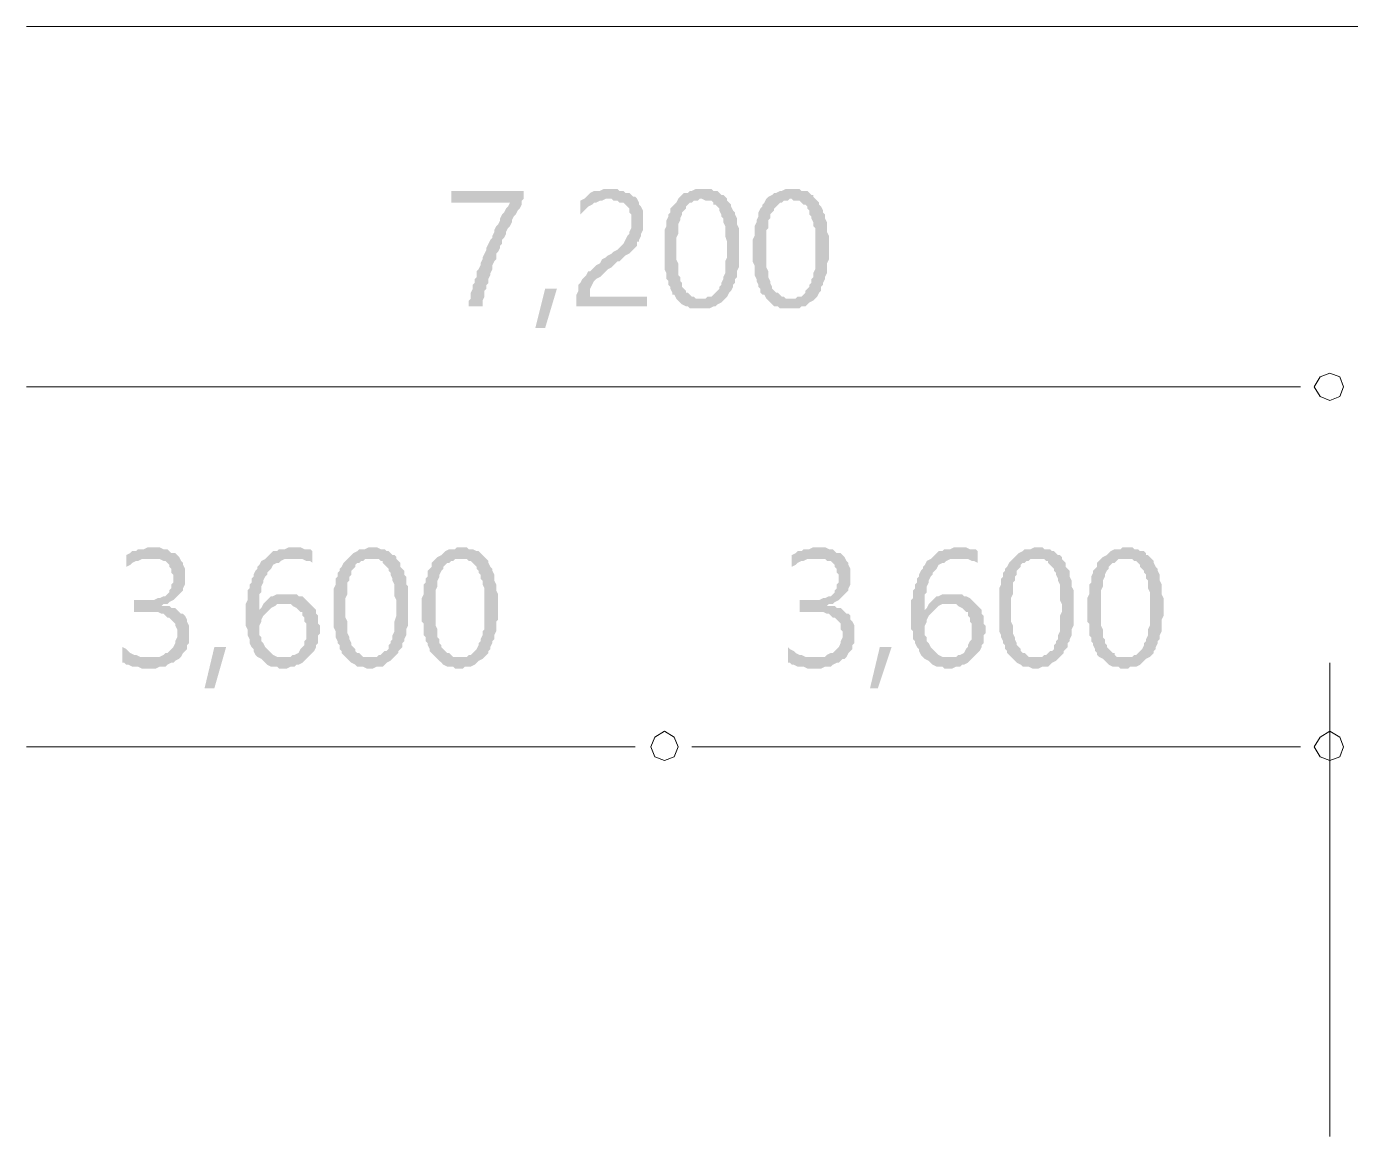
# Model space of a CAD drawing. Header units: millimetres. Extents: x -2246 to 101218, y 0 to 66109.
# Drawn here: x 11408 to 18573, y 54515 to 60521 of the extents above; entities that cross this region are included whole.
import ezdxf

# ---------------------------------------------------------------- set-up
doc = ezdxf.new("R2010")
doc.units = ezdxf.units.MM
doc.layers.add('PDF_솔리드 채우기', color=7, linetype='Continuous')
doc.layers.add('PDF_형상', color=7, linetype='Continuous')

msp = doc.modelspace()

# ---------------------------------------------------------------- hatches: boundary and pattern name
at = {"layer": 'PDF_솔리드 채우기', "transparency": 33554559}
for points in [[(14098.1, 59630.9), (13706.2, 59630.9), (13706.2, 59567.3), (14024, 59567.3), (14024, 59567.3), (14013.4, 59546.1), (14002.8, 59535.5), (13992.2, 59514.3), (13981.6, 59503.8), (13971, 59482.6), (13971, 59472), (13960.4, 59450.8), (13949.8, 59440.2), (13939.2, 59419), (13939.2, 59408.4), (13928.7, 59387.2), (13928.7, 59376.6), (13918.1, 59366.1), (13907.5, 59344.9), (13907.5, 59344.9), (13896.9, 59323.7), (13896.9, 59313.1), (13886.3, 59291.9), (13875.7, 59270.7), (13875.7, 59260.1), (13865.1, 59238.9), (13865.1, 59228.4), (13854.5, 59207.2), (13843.9, 59196.6), (13843.9, 59175.4), (13843.9, 59164.8), (13833.3, 59154.2), (13833.3, 59133), (13822.7, 59122.4), (13822.7, 59101.3), (13812.1, 59080.1), (13812.1, 59069.5), (13812.1, 59048.3), (13801.5, 59037.7), (13801.5, 59016.5), (13801.5, 59005.9), (13875.7, 59005.9), (13875.7, 59005.9), (13875.7, 59027.1), (13875.7, 59037.7), (13886.3, 59058.9), (13886.3, 59069.5), (13886.3, 59090.7), (13896.9, 59101.3), (13896.9, 59122.4), (13907.5, 59133), (13907.5, 59154.2), (13918.1, 59175.4), (13918.1, 59186), (13928.7, 59207.2), (13928.7, 59228.4), (13939.2, 59249.5), (13949.8, 59260.1), (13949.8, 59270.7), (13949.8, 59291.9), (13960.4, 59302.5), (13971, 59323.7), (13971, 59334.3), (13981.6, 59344.9), (13981.6, 59366.1), (13992.2, 59376.6), (14002.8, 59397.8), (14002.8, 59408.4), (14013.4, 59429.6), (14024, 59440.2), (14034.6, 59461.4), (14034.6, 59472), (14045.2, 59493.2), (14055.8, 59503.8), (14066.3, 59524.9), (14076.9, 59535.5), (14087.5, 59556.7), (14087.5, 59577.9), (14098.1, 59588.5)], [(14564.2, 59641.5), (14564.2, 59641.5), (14543, 59641.5), (14532.4, 59641.5), (14511.2, 59630.9), (14490, 59630.9), (14479.4, 59630.9), (14458.3, 59620.3), (14447.7, 59609.7), (14437.1, 59599.1), (14426.5, 59588.5), (14564.2, 59588.5), (14574.8, 59588.5), (14585.4, 59577.9), (14606.5, 59577.9), (14617.1, 59567.3), (14638.3, 59567.3), (14648.9, 59556.7), (14659.5, 59546.1), (14670.1, 59535.5), (14670.1, 59514.3), (14680.7, 59503.8), (14680.7, 59482.6), (14680.7, 59461.4), (14680.7, 59450.8), (14680.7, 59429.6), (14670.1, 59408.4), (14670.1, 59397.8), (14659.5, 59387.2), (14648.9, 59366.1), (14648.9, 59366.1), (14638.3, 59344.9), (14627.7, 59334.3), (14617.1, 59323.7), (14606.5, 59313.1), (14585.4, 59302.5), (14574.8, 59291.9), (14553.6, 59281.3), (14543, 59270.7), (14521.8, 59260.1), (14511.2, 59238.9), (14490, 59228.4), (14479.4, 59217.8), (14468.8, 59207.2), (14458.3, 59196.6), (14447.7, 59196.6), (14437.1, 59175.4), (14426.5, 59164.8), (14415.9, 59154.2), (14405.3, 59133), (14394.7, 59122.4), (14394.7, 59122.4), (14394.7, 59101.3), (14394.7, 59090.7), (14384.1, 59069.5), (14384.1, 59048.3), (14384.1, 59037.7), (14384.1, 59005.9), (14765.4, 59005.9), (14765.4, 59058.9), (14458.3, 59058.9), (14458.3, 59069.5), (14458.3, 59090.7), (14458.3, 59101.3), (14468.8, 59122.4), (14468.8, 59122.4), (14479.4, 59143.6), (14490, 59154.2), (14511.2, 59164.8), (14511.2, 59164.8), (14521.8, 59175.4), (14532.4, 59186), (14543, 59196.6), (14553.6, 59207.2), (14574.8, 59217.8), (14585.4, 59228.4), (14606.5, 59249.5), (14617.1, 59249.5), (14638.3, 59270.7), (14648.9, 59281.3), (14670.1, 59291.9), (14680.7, 59302.5), (14691.3, 59313.1), (14701.9, 59323.7), (14712.5, 59334.3), (14712.5, 59355.5), (14723.1, 59355.5), (14723.1, 59366.1), (14733.7, 59387.2), (14733.7, 59397.8), (14744.2, 59419), (14744.2, 59429.6), (14744.2, 59450.8), (14744.2, 59472), (14744.2, 59472), (14744.2, 59493.2), (14744.2, 59514.3), (14744.2, 59524.9), (14733.7, 59546.1), (14723.1, 59556.7), (14723.1, 59567.3), (14712.5, 59588.5), (14701.9, 59599.1), (14691.3, 59599.1), (14680.7, 59609.7), (14670.1, 59620.3), (14648.9, 59620.3), (14638.3, 59630.9), (14617.1, 59630.9), (14606.5, 59641.5), (14585.4, 59641.5)], [(15072.6, 59641.5), (15062, 59641.5), (15051.4, 59641.5), (15030.2, 59641.5), (15009, 59630.9), (14998.5, 59630.9), (14987.9, 59620.3), (14966.7, 59620.3), (14956.1, 59609.7), (14945.5, 59599.1), (14934.9, 59588.5), (15062, 59588.5), (15062, 59588.5), (15083.2, 59577.9), (15093.8, 59577.9), (15104.4, 59577.9), (15115, 59577.9), (15125.6, 59567.3), (15125.6, 59556.7), (15136.2, 59556.7), (15146.7, 59546.1), (15157.3, 59535.5), (15157.3, 59524.9), (15167.9, 59503.8), (15167.9, 59493.2), (15178.5, 59482.6), (15178.5, 59461.4), (15189.1, 59440.2), (15189.1, 59429.6), (15189.1, 59408.4), (15189.1, 59387.2), (15199.7, 59355.5), (15199.7, 59334.3), (15199.7, 59313.1), (15199.7, 59291.9), (15199.7, 59270.7), (15189.1, 59249.5), (15189.1, 59228.4), (15189.1, 59207.2), (15189.1, 59186), (15178.5, 59164.8), (15178.5, 59154.2), (15167.9, 59133), (15167.9, 59122.4), (15157.3, 59111.8), (15157.3, 59101.3), (15146.7, 59090.7), (15136.2, 59080.1), (15125.6, 59069.5), (15115, 59058.9), (15104.4, 59058.9), (15093.8, 59058.9), (15083.2, 59048.3), (15072.6, 59048.3), (15062, 59048.3), (15189.1, 59048.3), (15199.7, 59058.9), (15210.3, 59080.1), (15210.3, 59080.1), (15220.9, 59090.7), (15231.5, 59111.8), (15231.5, 59122.4), (15242.1, 59133), (15242.1, 59154.2), (15252.7, 59164.8), (15252.7, 59186), (15252.7, 59196.6), (15263.3, 59217.8), (15263.3, 59238.9), (15263.3, 59260.1), (15263.3, 59281.3), (15263.3, 59302.5), (15263.3, 59323.7), (15263.3, 59323.7), (15263.3, 59344.9), (15263.3, 59366.1), (15263.3, 59387.2), (15263.3, 59408.4), (15263.3, 59429.6), (15252.7, 59450.8), (15252.7, 59461.4), (15252.7, 59482.6), (15242.1, 59503.8), (15242.1, 59514.3), (15231.5, 59524.9), (15220.9, 59546.1), (15220.9, 59556.7), (15210.3, 59567.3), (15199.7, 59577.9), (15199.7, 59588.5), (15189.1, 59599.1), (15178.5, 59609.7), (15167.9, 59609.7), (15157.3, 59620.3), (15146.7, 59630.9), (15136.2, 59630.9), (15125.6, 59630.9), (15115, 59641.5), (15093.8, 59641.5), (15083.2, 59641.5)], [(15549.2, 59641.5), (15549.2, 59641.5), (15528.1, 59641.5), (15517.5, 59641.5), (15496.3, 59630.9), (15485.7, 59630.9), (15464.5, 59620.3), (15453.9, 59620.3), (15443.3, 59609.7), (15422.1, 59599.1), (15411.5, 59588.5), (15549.2, 59588.5), (15549.2, 59588.5), (15559.8, 59577.9), (15570.4, 59577.9), (15581, 59577.9), (15591.6, 59577.9), (15602.2, 59567.3), (15612.8, 59556.7), (15623.4, 59556.7), (15634, 59546.1), (15634, 59535.5), (15644.6, 59524.9), (15644.6, 59503.8), (15655.2, 59493.2), (15655.2, 59482.6), (15665.8, 59461.4), (15665.8, 59440.2), (15676.4, 59429.6), (15676.4, 59408.4), (15676.4, 59387.2), (15676.4, 59355.5), (15676.4, 59334.3), (15676.4, 59313.1), (15676.4, 59291.9), (15676.4, 59270.7), (15676.4, 59249.5), (15676.4, 59228.4), (15676.4, 59207.2), (15665.8, 59186), (15665.8, 59164.8), (15655.2, 59154.2), (15655.2, 59133), (15644.6, 59122.4), (15644.6, 59111.8), (15634, 59101.3), (15623.4, 59090.7), (15623.4, 59080.1), (15612.8, 59069.5), (15602.2, 59058.9), (15591.6, 59058.9), (15581, 59058.9), (15570.4, 59048.3), (15559.8, 59048.3), (15549.2, 59048.3), (15676.4, 59048.3), (15686.9, 59058.9), (15697.5, 59080.1), (15697.5, 59080.1), (15708.1, 59090.7), (15708.1, 59111.8), (15718.7, 59122.4), (15718.7, 59133), (15729.3, 59154.2), (15729.3, 59164.8), (15739.9, 59186), (15739.9, 59196.6), (15739.9, 59217.8), (15739.9, 59238.9), (15750.5, 59260.1), (15750.5, 59281.3), (15750.5, 59302.5), (15750.5, 59323.7), (15750.5, 59323.7), (15750.5, 59344.9), (15750.5, 59366.1), (15750.5, 59387.2), (15739.9, 59408.4), (15739.9, 59429.6), (15739.9, 59450.8), (15739.9, 59461.4), (15729.3, 59482.6), (15729.3, 59503.8), (15718.7, 59514.3), (15718.7, 59524.9), (15708.1, 59546.1), (15697.5, 59556.7), (15697.5, 59567.3), (15686.9, 59577.9), (15676.4, 59588.5), (15665.8, 59599.1), (15665.8, 59609.7), (15655.2, 59609.7), (15644.6, 59620.3), (15634, 59630.9), (15612.8, 59630.9), (15602.2, 59630.9), (15591.6, 59641.5), (15581, 59641.5), (15570.4, 59641.5)], [(14426.5, 59588.5), (14405.3, 59577.9), (14405.3, 59503.8), (14415.9, 59514.3), (14426.5, 59524.9), (14437.1, 59535.5), (14447.7, 59546.1), (14468.8, 59556.7), (14479.4, 59567.3), (14490, 59567.3), (14511.2, 59577.9), (14521.8, 59577.9), (14543, 59588.5), (14564.2, 59588.5)], [(14934.9, 59588.5), (14924.3, 59567.3), (14913.7, 59556.7), (14913.7, 59556.7), (14903.1, 59546.1), (14892.5, 59535.5), (14892.5, 59514.3), (14881.9, 59503.8), (14881.9, 59493.2), (14871.3, 59472), (14871.3, 59461.4), (14871.3, 59440.2), (14860.8, 59419), (14860.8, 59408.4), (14860.8, 59387.2), (14860.8, 59366.1), (14860.8, 59344.9), (14860.8, 59323.7), (14860.8, 59302.5), (14860.8, 59281.3), (14860.8, 59260.1), (14860.8, 59249.5), (14860.8, 59228.4), (14860.8, 59207.2), (14871.3, 59186), (14871.3, 59175.4), (14871.3, 59154.2), (14881.9, 59143.6), (14881.9, 59122.4), (14892.5, 59111.8), (14892.5, 59101.3), (14903.1, 59080.1), (14903.1, 59069.5), (14913.7, 59069.5), (14924.3, 59048.3), (14934.9, 59037.7), (14945.5, 59027.1), (14956.1, 59016.5), (14977.3, 59005.9), (14987.9, 59005.9), (14998.5, 58995.3), (15019.6, 58995.3), (15040.8, 58995.3), (15051.4, 58995.3), (15051.4, 58995.3), (15072.6, 58995.3), (15093.8, 58995.3), (15104.4, 58995.3), (15125.6, 59005.9), (15136.2, 59005.9), (15146.7, 59016.5), (15167.9, 59027.1), (15178.5, 59037.7), (15189.1, 59048.3), (15062, 59048.3), (15051.4, 59048.3), (15040.8, 59048.3), (15030.2, 59048.3), (15019.6, 59058.9), (15009, 59058.9), (14998.5, 59069.5), (14987.9, 59080.1), (14977.3, 59080.1), (14977.3, 59090.7), (14966.7, 59101.3), (14956.1, 59111.8), (14956.1, 59133), (14945.5, 59143.6), (14945.5, 59164.8), (14934.9, 59175.4), (14934.9, 59196.6), (14934.9, 59217.8), (14934.9, 59238.9), (14924.3, 59260.1), (14924.3, 59281.3), (14924.3, 59302.5), (14924.3, 59323.7), (14924.3, 59344.9), (14924.3, 59376.6), (14934.9, 59397.8), (14934.9, 59419), (14934.9, 59429.6), (14934.9, 59450.8), (14945.5, 59472), (14945.5, 59482.6), (14956.1, 59503.8), (14956.1, 59514.3), (14966.7, 59524.9), (14977.3, 59535.5), (14977.3, 59546.1), (14987.9, 59556.7), (14998.5, 59567.3), (15009, 59567.3), (15019.6, 59577.9), (15030.2, 59577.9), (15040.8, 59577.9), (15051.4, 59588.5), (15062, 59588.5)], [(15411.5, 59588.5), (15401, 59567.3), (15390.4, 59556.7), (15390.4, 59556.7), (15390.4, 59546.1), (15379.8, 59535.5), (15369.2, 59514.3), (15369.2, 59503.8), (15369.2, 59493.2), (15358.6, 59472), (15358.6, 59461.4), (15348, 59440.2), (15348, 59419), (15348, 59408.4), (15348, 59387.2), (15337.4, 59366.1), (15337.4, 59344.9), (15337.4, 59323.7), (15337.4, 59302.5), (15337.4, 59281.3), (15337.4, 59260.1), (15337.4, 59249.5), (15348, 59228.4), (15348, 59207.2), (15348, 59186), (15348, 59175.4), (15358.6, 59154.2), (15358.6, 59143.6), (15369.2, 59122.4), (15369.2, 59111.8), (15379.8, 59101.3), (15379.8, 59080.1), (15390.4, 59069.5), (15401, 59069.5), (15411.5, 59048.3), (15422.1, 59037.7), (15432.7, 59027.1), (15443.3, 59016.5), (15453.9, 59005.9), (15475.1, 59005.9), (15485.7, 58995.3), (15506.9, 58995.3), (15517.5, 58995.3), (15538.7, 58995.3), (15538.7, 58995.3), (15559.8, 58995.3), (15570.4, 58995.3), (15591.6, 58995.3), (15602.2, 59005.9), (15623.4, 59005.9), (15634, 59016.5), (15644.6, 59027.1), (15665.8, 59037.7), (15676.4, 59048.3), (15549.2, 59048.3), (15538.7, 59048.3), (15528.1, 59048.3), (15517.5, 59048.3), (15506.9, 59058.9), (15496.3, 59058.9), (15485.7, 59069.5), (15475.1, 59080.1), (15464.5, 59080.1), (15453.9, 59090.7), (15443.3, 59101.3), (15443.3, 59111.8), (15432.7, 59133), (15432.7, 59143.6), (15422.1, 59164.8), (15422.1, 59175.4), (15422.1, 59196.6), (15411.5, 59217.8), (15411.5, 59238.9), (15411.5, 59260.1), (15411.5, 59281.3), (15411.5, 59302.5), (15411.5, 59323.7), (15411.5, 59344.9), (15411.5, 59376.6), (15411.5, 59397.8), (15411.5, 59419), (15422.1, 59429.6), (15422.1, 59450.8), (15422.1, 59472), (15432.7, 59482.6), (15432.7, 59503.8), (15443.3, 59514.3), (15453.9, 59524.9), (15453.9, 59535.5), (15464.5, 59546.1), (15475.1, 59556.7), (15485.7, 59567.3), (15496.3, 59567.3), (15506.9, 59577.9), (15517.5, 59577.9), (15528.1, 59577.9), (15538.7, 59588.5), (15549.2, 59588.5)], [(12096.2, 57703.1), (12085.6, 57703.1), (12064.4, 57703.1), (12043.3, 57692.5), (12032.7, 57692.5), (12011.5, 57692.5), (12000.9, 57681.9), (11979.7, 57681.9), (11969.1, 57671.3), (11947.9, 57660.7), (11947.9, 57597.2), (11969.1, 57607.8), (11979.7, 57618.4), (12000.9, 57628.9), (12011.5, 57628.9), (12032.7, 57639.5), (12043.3, 57639.5), (12064.4, 57639.5), (12075, 57639.5), (12233.9, 57650.1), (12223.3, 57660.7), (12212.7, 57671.3), (12191.5, 57671.3), (12180.9, 57681.9), (12170.4, 57692.5), (12149.2, 57692.5), (12128, 57703.1), (12117.4, 57703.1)], [(12848.3, 57703.1), (12848.3, 57703.1), (12827.1, 57703.1), (12805.9, 57692.5), (12795.3, 57692.5), (12774.1, 57692.5), (12763.5, 57681.9), (12742.3, 57681.9), (12731.7, 57671.3), (12721.1, 57660.7), (12710.6, 57650.1), (12848.3, 57639.5), (12858.8, 57639.5), (12869.4, 57639.5), (12890.6, 57639.5), (12901.2, 57639.5), (12922.4, 57628.9), (12943.6, 57628.9), (12954.2, 57618.4), (12954.2, 57681.9), (12954.2, 57681.9), (12943.6, 57692.5), (12922.4, 57692.5), (12911.8, 57692.5), (12890.6, 57703.1), (12869.4, 57703.1)], [(13282.5, 57703.1), (13271.9, 57703.1), (13261.3, 57703.1), (13240.2, 57692.5), (13219, 57692.5), (13208.4, 57692.5), (13197.8, 57681.9), (13176.6, 57671.3), (13166, 57660.7), (13155.4, 57650.1), (13144.8, 57639.5), (13271.9, 57639.5), (13271.9, 57639.5), (13293.1, 57639.5), (13303.7, 57639.5), (13314.3, 57639.5), (13324.9, 57628.9), (13335.5, 57628.9), (13335.5, 57618.4), (13346.1, 57607.8), (13356.7, 57597.2), (13367.3, 57586.6), (13367.3, 57576), (13377.9, 57565.4), (13377.9, 57554.8), (13388.5, 57533.6), (13388.5, 57523), (13399, 57501.8), (13399, 57480.7), (13399, 57459.5), (13399, 57438.3), (13409.6, 57417.1), (13409.6, 57395.9), (13409.6, 57374.7), (13409.6, 57353.6), (13409.6, 57332.4), (13399, 57300.6), (13399, 57279.4), (13399, 57258.2), (13399, 57247.6), (13388.5, 57226.4), (13388.5, 57205.3), (13377.9, 57194.7), (13377.9, 57184.1), (13367.3, 57173.5), (13367.3, 57152.3), (13356.7, 57141.7), (13346.1, 57141.7), (13335.5, 57131.1), (13324.9, 57120.5), (13314.3, 57120.5), (13303.7, 57109.9), (13293.1, 57109.9), (13282.5, 57109.9), (13271.9, 57109.9), (13399, 57109.9), (13409.6, 57120.5), (13420.2, 57131.1), (13420.2, 57141.7), (13430.8, 57152.3), (13441.4, 57162.9), (13441.4, 57184.1), (13452, 57194.7), (13452, 57205.3), (13462.6, 57226.4), (13462.6, 57247.6), (13462.6, 57258.2), (13473.2, 57279.4), (13473.2, 57300.6), (13473.2, 57311.2), (13473.2, 57332.4), (13473.2, 57353.6), (13473.2, 57374.7), (13473.2, 57374.7), (13473.2, 57406.5), (13473.2, 57427.7), (13473.2, 57448.9), (13473.2, 57470.1), (13473.2, 57491.2), (13462.6, 57501.8), (13462.6, 57523), (13462.6, 57544.2), (13452, 57554.8), (13452, 57576), (13441.4, 57586.6), (13430.8, 57597.2), (13430.8, 57618.4), (13420.2, 57628.9), (13409.6, 57639.5), (13409.6, 57650.1), (13399, 57660.7), (13388.5, 57660.7), (13377.9, 57671.3), (13367.3, 57681.9), (13356.7, 57681.9), (13346.1, 57692.5), (13335.5, 57692.5), (13324.9, 57692.5), (13303.7, 57703.1), (13293.1, 57703.1)], [(13759.2, 57703.1), (13759.2, 57703.1), (13738, 57703.1), (13727.4, 57692.5), (13706.2, 57692.5), (13695.6, 57692.5), (13674.4, 57681.9), (13663.8, 57671.3), (13653.3, 57660.7), (13632.1, 57650.1), (13621.5, 57639.5), (13759.2, 57639.5), (13759.2, 57639.5), (13769.8, 57639.5), (13780.4, 57639.5), (13791, 57639.5), (13801.5, 57628.9), (13812.1, 57628.9), (13822.7, 57618.4), (13833.3, 57607.8), (13843.9, 57597.2), (13843.9, 57586.6), (13854.5, 57576), (13854.5, 57565.4), (13865.1, 57554.8), (13865.1, 57533.6), (13875.7, 57523), (13875.7, 57501.8), (13886.3, 57480.7), (13886.3, 57459.5), (13886.3, 57438.3), (13886.3, 57417.1), (13886.3, 57395.9), (13886.3, 57374.7), (13886.3, 57353.6), (13886.3, 57332.4), (13886.3, 57300.6), (13886.3, 57279.4), (13886.3, 57258.2), (13875.7, 57247.6), (13875.7, 57226.4), (13865.1, 57205.3), (13865.1, 57194.7), (13854.5, 57184.1), (13854.5, 57173.5), (13843.9, 57152.3), (13833.3, 57141.7), (13833.3, 57141.7), (13822.7, 57131.1), (13812.1, 57120.5), (13801.5, 57120.5), (13791, 57109.9), (13780.4, 57109.9), (13769.8, 57109.9), (13759.2, 57109.9), (13886.3, 57109.9), (13896.9, 57120.5), (13907.5, 57131.1), (13907.5, 57141.7), (13918.1, 57152.3), (13918.1, 57162.9), (13928.7, 57184.1), (13928.7, 57194.7), (13939.2, 57205.3), (13939.2, 57226.4), (13949.8, 57247.6), (13949.8, 57258.2), (13949.8, 57279.4), (13949.8, 57300.6), (13960.4, 57311.2), (13960.4, 57332.4), (13960.4, 57353.6), (13960.4, 57374.7), (13960.4, 57374.7), (13960.4, 57406.5), (13960.4, 57427.7), (13960.4, 57448.9), (13949.8, 57470.1), (13949.8, 57491.2), (13949.8, 57501.8), (13939.2, 57523), (13939.2, 57544.2), (13939.2, 57554.8), (13928.7, 57576), (13928.7, 57586.6), (13918.1, 57597.2), (13907.5, 57618.4), (13907.5, 57628.9), (13896.9, 57639.5), (13886.3, 57650.1), (13875.7, 57660.7), (13875.7, 57660.7), (13865.1, 57671.3), (13854.5, 57681.9), (13843.9, 57681.9), (13822.7, 57692.5), (13812.1, 57692.5), (13801.5, 57692.5), (13791, 57703.1), (13780.4, 57703.1)], [(15697.5, 57703.1), (15686.9, 57703.1), (15665.8, 57703.1), (15644.6, 57692.5), (15634, 57692.5), (15612.8, 57692.5), (15602.2, 57681.9), (15581, 57681.9), (15570.4, 57671.3), (15549.2, 57660.7), (15549.2, 57597.2), (15570.4, 57607.8), (15581, 57618.4), (15602.2, 57628.9), (15612.8, 57628.9), (15634, 57639.5), (15644.6, 57639.5), (15665.8, 57639.5), (15676.4, 57639.5), (15835.2, 57650.1), (15824.6, 57660.7), (15814, 57671.3), (15792.9, 57671.3), (15782.3, 57681.9), (15771.7, 57692.5), (15750.5, 57692.5), (15729.3, 57703.1), (15718.7, 57703.1)], [(16449.6, 57703.1), (16449.6, 57703.1), (16428.4, 57703.1), (16407.2, 57692.5), (16396.6, 57692.5), (16375.4, 57692.5), (16364.8, 57681.9), (16343.7, 57681.9), (16333.1, 57671.3), (16322.5, 57660.7), (16311.9, 57650.1), (16449.6, 57639.5), (16460.2, 57639.5), (16470.8, 57639.5), (16491.9, 57639.5), (16502.5, 57639.5), (16523.7, 57628.9), (16534.3, 57628.9), (16555.5, 57618.4), (16555.5, 57681.9), (16555.5, 57681.9), (16544.9, 57692.5), (16523.7, 57692.5), (16513.1, 57692.5), (16491.9, 57703.1), (16470.8, 57703.1)], [(16883.9, 57703.1), (16873.3, 57703.1), (16862.7, 57703.1), (16841.5, 57692.5), (16820.3, 57692.5), (16809.7, 57692.5), (16799.1, 57681.9), (16777.9, 57671.3), (16767.3, 57660.7), (16756.7, 57650.1), (16746.2, 57639.5), (16873.3, 57639.5), (16873.3, 57639.5), (16894.4, 57639.5), (16905, 57639.5), (16915.6, 57639.5), (16926.2, 57628.9), (16936.8, 57628.9), (16936.8, 57618.4), (16947.4, 57607.8), (16958, 57597.2), (16968.6, 57586.6), (16968.6, 57576), (16979.2, 57565.4), (16979.2, 57554.8), (16989.8, 57533.6), (16989.8, 57523), (17000.4, 57501.8), (17000.4, 57480.7), (17000.4, 57459.5), (17000.4, 57438.3), (17000.4, 57417.1), (17011, 57395.9), (17011, 57374.7), (17011, 57353.6), (17000.4, 57332.4), (17000.4, 57300.6), (17000.4, 57279.4), (17000.4, 57258.2), (17000.4, 57247.6), (16989.8, 57226.4), (16989.8, 57205.3), (16979.2, 57194.7), (16979.2, 57184.1), (16968.6, 57173.5), (16968.6, 57152.3), (16958, 57141.7), (16947.4, 57141.7), (16936.8, 57131.1), (16926.2, 57120.5), (16915.6, 57120.5), (16905, 57109.9), (16894.4, 57109.9), (16883.9, 57109.9), (16873.3, 57109.9), (17000.4, 57109.9), (17011, 57120.5), (17021.6, 57131.1), (17021.6, 57141.7), (17032.1, 57152.3), (17042.7, 57162.9), (17042.7, 57184.1), (17053.3, 57194.7), (17053.3, 57205.3), (17063.9, 57226.4), (17063.9, 57247.6), (17063.9, 57258.2), (17074.5, 57279.4), (17074.5, 57300.6), (17074.5, 57311.2), (17074.5, 57332.4), (17074.5, 57353.6), (17074.5, 57374.7), (17074.5, 57374.7), (17074.5, 57406.5), (17074.5, 57427.7), (17074.5, 57448.9), (17074.5, 57470.1), (17063.9, 57491.2), (17063.9, 57501.8), (17063.9, 57523), (17053.3, 57544.2), (17053.3, 57554.8), (17053.3, 57576), (17042.7, 57586.6), (17032.1, 57597.2), (17032.1, 57618.4), (17021.6, 57628.9), (17011, 57639.5), (17011, 57650.1), (17000.4, 57660.7), (16989.8, 57660.7), (16979.2, 57671.3), (16968.6, 57681.9), (16958, 57681.9), (16947.4, 57692.5), (16936.8, 57692.5), (16915.6, 57692.5), (16905, 57703.1), (16894.4, 57703.1)], [(17360.5, 57703.1), (17360.5, 57703.1), (17339.3, 57703.1), (17328.7, 57692.5), (17307.5, 57692.5), (17296.9, 57692.5), (17275.8, 57681.9), (17265.2, 57671.3), (17254.6, 57660.7), (17233.4, 57650.1), (17222.8, 57639.5), (17360.5, 57639.5), (17360.5, 57639.5), (17371.1, 57639.5), (17381.7, 57639.5), (17392.3, 57639.5), (17402.9, 57628.9), (17413.5, 57628.9), (17424.1, 57618.4), (17434.6, 57607.8), (17434.6, 57597.2), (17445.2, 57586.6), (17455.8, 57576), (17455.8, 57565.4), (17466.4, 57554.8), (17466.4, 57533.6), (17477, 57523), (17477, 57501.8), (17477, 57480.7), (17487.6, 57459.5), (17487.6, 57438.3), (17487.6, 57417.1), (17487.6, 57395.9), (17487.6, 57374.7), (17487.6, 57353.6), (17487.6, 57332.4), (17487.6, 57300.6), (17487.6, 57279.4), (17477, 57258.2), (17477, 57247.6), (17477, 57226.4), (17466.4, 57205.3), (17466.4, 57194.7), (17455.8, 57184.1), (17455.8, 57173.5), (17445.2, 57152.3), (17434.6, 57141.7), (17434.6, 57141.7), (17424.1, 57131.1), (17413.5, 57120.5), (17402.9, 57120.5), (17392.3, 57109.9), (17381.7, 57109.9), (17371.1, 57109.9), (17349.9, 57109.9), (17487.6, 57109.9), (17498.2, 57120.5), (17508.8, 57131.1), (17508.8, 57141.7), (17519.4, 57152.3), (17519.4, 57162.9), (17530, 57184.1), (17530, 57194.7), (17540.6, 57205.3), (17540.6, 57226.4), (17551.2, 57247.6), (17551.2, 57258.2), (17551.2, 57279.4), (17551.2, 57300.6), (17551.2, 57311.2), (17561.8, 57332.4), (17561.8, 57353.6), (17561.8, 57374.7), (17561.8, 57374.7), (17561.8, 57406.5), (17561.8, 57427.7), (17551.2, 57448.9), (17551.2, 57470.1), (17551.2, 57491.2), (17551.2, 57501.8), (17540.6, 57523), (17540.6, 57544.2), (17540.6, 57554.8), (17530, 57576), (17530, 57586.6), (17519.4, 57597.2), (17508.8, 57618.4), (17508.8, 57628.9), (17498.2, 57639.5), (17487.6, 57650.1), (17477, 57660.7), (17466.4, 57660.7), (17466.4, 57671.3), (17455.8, 57681.9), (17434.6, 57681.9), (17424.1, 57692.5), (17413.5, 57692.5), (17402.9, 57692.5), (17392.3, 57703.1), (17371.1, 57703.1)], [(12233.9, 57650.1), (12075, 57639.5), (12096.2, 57639.5), (12117.4, 57639.5), (12128, 57639.5), (12149.2, 57628.9), (12159.8, 57628.9), (12170.4, 57618.4), (12180.9, 57607.8), (12180.9, 57597.2), (12191.5, 57586.6), (12191.5, 57565.4), (12202.1, 57554.8), (12202.1, 57533.6), (12202.1, 57533.6), (12202.1, 57512.4), (12191.5, 57501.8), (12191.5, 57480.7), (12180.9, 57470.1), (12180.9, 57459.5), (12170.4, 57448.9), (12159.8, 57438.3), (12149.2, 57438.3), (12128, 57427.7), (12117.4, 57427.7), (12096.2, 57417.1), (12085.6, 57417.1), (12064.4, 57417.1), (12043.3, 57417.1), (11990.3, 57417.1), (11990.3, 57353.6), (12043.3, 57353.6), (12064.4, 57353.6), (12085.6, 57353.6), (12096.2, 57353.6), (12117.4, 57353.6), (12138.6, 57343), (12149.2, 57343), (12159.8, 57332.4), (12170.4, 57321.8), (12180.9, 57321.8), (12191.5, 57311.2), (12202.1, 57300.6), (12212.7, 57290), (12212.7, 57279.4), (12223.3, 57258.2), (12223.3, 57247.6), (12223.3, 57226.4), (12223.3, 57226.4), (12223.3, 57215.9), (12212.7, 57194.7), (12212.7, 57184.1), (12202.1, 57162.9), (12191.5, 57152.3), (12180.9, 57141.7), (12170.4, 57131.1), (12159.8, 57131.1), (12149.2, 57120.5), (12128, 57109.9), (12106.8, 57109.9), (12096.2, 57109.9), (12075, 57109.9), (12233.9, 57099.3), (12244.5, 57109.9), (12255.1, 57131.1), (12265.7, 57141.7), (12276.3, 57152.3), (12276.3, 57173.5), (12286.9, 57184.1), (12286.9, 57205.3), (12286.9, 57215.9), (12286.9, 57237), (12286.9, 57247.6), (12286.9, 57268.8), (12286.9, 57279.4), (12276.3, 57300.6), (12276.3, 57311.2), (12265.7, 57332.4), (12255.1, 57343), (12244.5, 57343), (12233.9, 57353.6), (12223.3, 57364.1), (12212.7, 57374.7), (12191.5, 57374.7), (12180.9, 57385.3), (12159.8, 57385.3), (12138.6, 57385.3), (12138.6, 57385.3), (12149.2, 57395.9), (12170.4, 57395.9), (12180.9, 57406.5), (12202.1, 57417.1), (12212.7, 57427.7), (12223.3, 57438.3), (12233.9, 57448.9), (12244.5, 57459.5), (12255.1, 57470.1), (12255.1, 57480.7), (12265.7, 57501.8), (12265.7, 57512.4), (12265.7, 57533.6), (12265.7, 57554.8), (12265.7, 57554.8), (12265.7, 57576), (12265.7, 57586.6), (12255.1, 57607.8), (12255.1, 57618.4), (12244.5, 57628.9)], [(12710.6, 57650.1), (12700, 57639.5), (12678.8, 57628.9), (12668.2, 57607.8), (12657.6, 57597.2), (12657.6, 57586.6), (12647, 57576), (12636.4, 57554.8), (12636.4, 57544.2), (12625.8, 57533.6), (12625.8, 57512.4), (12615.2, 57501.8), (12615.2, 57480.7), (12604.6, 57470.1), (12604.6, 57448.9), (12604.6, 57427.7), (12604.6, 57417.1), (12594, 57395.9), (12594, 57374.7), (12594, 57353.6), (12594, 57332.4), (12594, 57321.8), (12594, 57300.6), (12594, 57279.4), (12604.6, 57258.2), (12604.6, 57247.6), (12604.6, 57226.4), (12615.2, 57205.3), (12615.2, 57194.7), (12615.2, 57184.1), (12625.8, 57162.9), (12636.4, 57152.3), (12636.4, 57141.7), (12647, 57120.5), (12647, 57120.5), (12657.6, 57109.9), (12795.3, 57109.9), (12795.3, 57109.9), (12774.1, 57109.9), (12763.5, 57109.9), (12742.3, 57120.5), (12731.7, 57131.1), (12721.1, 57141.7), (12710.6, 57152.3), (12710.6, 57152.3), (12700, 57162.9), (12689.4, 57184.1), (12678.8, 57194.7), (12678.8, 57215.9), (12668.2, 57226.4), (12668.2, 57247.6), (12668.2, 57268.8), (12668.2, 57279.4), (12678.8, 57300.6), (12678.8, 57311.2), (12689.4, 57332.4), (12700, 57343), (12710.6, 57353.6), (12668.2, 57364.1), (12668.2, 57364.1), (12668.2, 57385.3), (12668.2, 57406.5), (12668.2, 57427.7), (12668.2, 57448.9), (12678.8, 57459.5), (12678.8, 57480.7), (12678.8, 57491.2), (12689.4, 57512.4), (12689.4, 57523), (12700, 57544.2), (12710.6, 57554.8), (12710.6, 57565.4), (12721.1, 57576), (12731.7, 57586.6), (12742.3, 57607.8), (12763.5, 57618.4), (12774.1, 57618.4), (12784.7, 57628.9), (12805.9, 57639.5), (12816.5, 57639.5), (12837.7, 57639.5), (12848.3, 57639.5)], [(13144.8, 57639.5), (13134.2, 57628.9), (13123.6, 57618.4), (13123.6, 57618.4), (13113.1, 57597.2), (13102.5, 57586.6), (13102.5, 57576), (13091.9, 57565.4), (13091.9, 57544.2), (13081.3, 57533.6), (13081.3, 57512.4), (13081.3, 57501.8), (13070.7, 57480.7), (13070.7, 57459.5), (13070.7, 57448.9), (13070.7, 57427.7), (13070.7, 57406.5), (13070.7, 57385.3), (13070.7, 57364.1), (13070.7, 57343), (13070.7, 57321.8), (13070.7, 57300.6), (13070.7, 57290), (13070.7, 57268.8), (13081.3, 57247.6), (13081.3, 57226.4), (13081.3, 57215.9), (13091.9, 57194.7), (13091.9, 57184.1), (13102.5, 57173.5), (13102.5, 57152.3), (13113.1, 57141.7), (13113.1, 57131.1), (13123.6, 57120.5), (13134.2, 57109.9), (13144.8, 57099.3), (13155.4, 57088.7), (13166, 57078.2), (13187.2, 57067.6), (13197.8, 57057), (13208.4, 57057), (13229.6, 57057), (13250.8, 57046.4), (13261.3, 57046.4), (13261.3, 57046.4), (13282.5, 57046.4), (13303.7, 57057), (13314.3, 57057), (13335.5, 57057), (13346.1, 57067.6), (13356.7, 57078.2), (13377.9, 57088.7), (13388.5, 57099.3), (13399, 57109.9), (13271.9, 57109.9), (13261.3, 57109.9), (13250.8, 57109.9), (13240.2, 57109.9), (13229.6, 57109.9), (13219, 57120.5), (13208.4, 57131.1), (13197.8, 57131.1), (13187.2, 57141.7), (13187.2, 57152.3), (13176.6, 57162.9), (13166, 57173.5), (13166, 57184.1), (13155.4, 57205.3), (13155.4, 57215.9), (13144.8, 57237), (13144.8, 57258.2), (13144.8, 57279.4), (13144.8, 57300.6), (13134.2, 57321.8), (13134.2, 57343), (13134.2, 57364.1), (13134.2, 57385.3), (13134.2, 57406.5), (13134.2, 57427.7), (13144.8, 57448.9), (13144.8, 57470.1), (13144.8, 57491.2), (13144.8, 57512.4), (13155.4, 57523), (13155.4, 57544.2), (13166, 57554.8), (13166, 57576), (13176.6, 57586.6), (13187.2, 57597.2), (13187.2, 57607.8), (13197.8, 57618.4), (13208.4, 57618.4), (13219, 57628.9), (13229.6, 57628.9), (13240.2, 57639.5), (13250.8, 57639.5), (13261.3, 57639.5), (13271.9, 57639.5)], [(13621.5, 57639.5), (13610.9, 57628.9), (13600.3, 57618.4), (13600.3, 57618.4), (13600.3, 57597.2), (13589.7, 57586.6), (13579.1, 57576), (13579.1, 57565.4), (13579.1, 57544.2), (13568.5, 57533.6), (13568.5, 57512.4), (13557.9, 57501.8), (13557.9, 57480.7), (13557.9, 57459.5), (13557.9, 57448.9), (13547.3, 57427.7), (13547.3, 57406.5), (13547.3, 57385.3), (13547.3, 57364.1), (13547.3, 57343), (13547.3, 57321.8), (13547.3, 57300.6), (13557.9, 57290), (13557.9, 57268.8), (13557.9, 57247.6), (13557.9, 57226.4), (13568.5, 57215.9), (13568.5, 57194.7), (13579.1, 57184.1), (13579.1, 57173.5), (13589.7, 57152.3), (13589.7, 57141.7), (13600.3, 57131.1), (13610.9, 57120.5), (13621.5, 57109.9), (13632.1, 57099.3), (13642.7, 57088.7), (13653.3, 57078.2), (13663.8, 57067.6), (13685, 57057), (13695.6, 57057), (13716.8, 57057), (13727.4, 57046.4), (13748.6, 57046.4), (13748.6, 57046.4), (13769.8, 57046.4), (13780.4, 57057), (13801.5, 57057), (13812.1, 57057), (13833.3, 57067.6), (13843.9, 57078.2), (13854.5, 57088.7), (13875.7, 57099.3), (13886.3, 57109.9), (13759.2, 57109.9), (13748.6, 57109.9), (13738, 57109.9), (13727.4, 57109.9), (13716.8, 57109.9), (13706.2, 57120.5), (13695.6, 57131.1), (13685, 57131.1), (13674.4, 57141.7), (13663.8, 57152.3), (13653.3, 57162.9), (13653.3, 57173.5), (13642.7, 57184.1), (13642.7, 57205.3), (13632.1, 57215.9), (13632.1, 57237), (13632.1, 57258.2), (13621.5, 57279.4), (13621.5, 57300.6), (13621.5, 57321.8), (13621.5, 57343), (13621.5, 57364.1), (13621.5, 57385.3), (13621.5, 57406.5), (13621.5, 57427.7), (13621.5, 57448.9), (13621.5, 57470.1), (13632.1, 57491.2), (13632.1, 57512.4), (13632.1, 57523), (13642.7, 57544.2), (13642.7, 57554.8), (13653.3, 57576), (13663.8, 57586.6), (13663.8, 57597.2), (13674.4, 57607.8), (13685, 57618.4), (13695.6, 57618.4), (13706.2, 57628.9), (13716.8, 57628.9), (13727.4, 57639.5), (13738, 57639.5), (13748.6, 57639.5), (13759.2, 57639.5)], [(15835.2, 57650.1), (15676.4, 57639.5), (15697.5, 57639.5), (15718.7, 57639.5), (15729.3, 57639.5), (15739.9, 57628.9), (15761.1, 57628.9), (15771.7, 57618.4), (15782.3, 57607.8), (15782.3, 57597.2), (15792.9, 57586.6), (15792.9, 57565.4), (15803.5, 57554.8), (15803.5, 57533.6), (15803.5, 57533.6), (15803.5, 57512.4), (15792.9, 57501.8), (15792.9, 57480.7), (15782.3, 57470.1), (15782.3, 57459.5), (15771.7, 57448.9), (15761.1, 57438.3), (15750.5, 57438.3), (15729.3, 57427.7), (15718.7, 57427.7), (15697.5, 57417.1), (15686.9, 57417.1), (15665.8, 57417.1), (15644.6, 57417.1), (15591.6, 57417.1), (15591.6, 57353.6), (15644.6, 57353.6), (15665.8, 57353.6), (15676.4, 57353.6), (15697.5, 57353.6), (15718.7, 57353.6), (15739.9, 57343), (15750.5, 57343), (15761.1, 57332.4), (15771.7, 57321.8), (15782.3, 57321.8), (15792.9, 57311.2), (15803.5, 57300.6), (15814, 57290), (15814, 57279.4), (15814, 57258.2), (15824.6, 57247.6), (15824.6, 57226.4), (15824.6, 57226.4), (15824.6, 57215.9), (15814, 57194.7), (15814, 57184.1), (15803.5, 57162.9), (15792.9, 57152.3), (15782.3, 57141.7), (15771.7, 57131.1), (15761.1, 57131.1), (15739.9, 57120.5), (15729.3, 57109.9), (15708.1, 57109.9), (15697.5, 57109.9), (15676.4, 57109.9), (15835.2, 57099.3), (15845.8, 57109.9), (15856.4, 57131.1), (15867, 57141.7), (15877.6, 57152.3), (15877.6, 57173.5), (15888.2, 57184.1), (15888.2, 57205.3), (15888.2, 57215.9), (15888.2, 57237), (15888.2, 57247.6), (15888.2, 57268.8), (15888.2, 57279.4), (15877.6, 57300.6), (15867, 57311.2), (15867, 57332.4), (15856.4, 57343), (15845.8, 57343), (15835.2, 57353.6), (15824.6, 57364.1), (15814, 57374.7), (15792.9, 57374.7), (15782.3, 57385.3), (15761.1, 57385.3), (15739.9, 57385.3), (15739.9, 57385.3), (15750.5, 57395.9), (15771.7, 57395.9), (15782.3, 57406.5), (15803.5, 57417.1), (15814, 57427.7), (15824.6, 57438.3), (15835.2, 57448.9), (15845.8, 57459.5), (15856.4, 57470.1), (15856.4, 57480.7), (15867, 57501.8), (15867, 57512.4), (15867, 57533.6), (15867, 57554.8), (15867, 57554.8), (15867, 57576), (15867, 57586.6), (15856.4, 57607.8), (15856.4, 57618.4), (15845.8, 57628.9)], [(16311.9, 57650.1), (16301.3, 57639.5), (16280.1, 57628.9), (16269.5, 57607.8), (16258.9, 57597.2), (16258.9, 57586.6), (16248.3, 57576), (16237.7, 57554.8), (16237.7, 57544.2), (16227.1, 57533.6), (16227.1, 57512.4), (16216.6, 57501.8), (16216.6, 57480.7), (16206, 57470.1), (16206, 57448.9), (16206, 57427.7), (16195.4, 57417.1), (16195.4, 57395.9), (16195.4, 57374.7), (16195.4, 57353.6), (16195.4, 57332.4), (16195.4, 57321.8), (16195.4, 57300.6), (16195.4, 57279.4), (16195.4, 57258.2), (16206, 57247.6), (16206, 57226.4), (16206, 57205.3), (16216.6, 57194.7), (16216.6, 57184.1), (16227.1, 57162.9), (16237.7, 57152.3), (16237.7, 57141.7), (16248.3, 57120.5), (16248.3, 57120.5), (16258.9, 57109.9), (16396.6, 57109.9), (16396.6, 57109.9), (16375.4, 57109.9), (16364.8, 57109.9), (16343.7, 57120.5), (16333.1, 57131.1), (16322.5, 57141.7), (16311.9, 57152.3), (16311.9, 57152.3), (16301.3, 57162.9), (16290.7, 57184.1), (16280.1, 57194.7), (16280.1, 57215.9), (16269.5, 57226.4), (16269.5, 57247.6), (16269.5, 57268.8), (16269.5, 57279.4), (16280.1, 57300.6), (16280.1, 57311.2), (16290.7, 57332.4), (16301.3, 57343), (16311.9, 57353.6), (16269.5, 57364.1), (16269.5, 57364.1), (16269.5, 57385.3), (16269.5, 57406.5), (16269.5, 57427.7), (16269.5, 57448.9), (16280.1, 57459.5), (16280.1, 57480.7), (16280.1, 57491.2), (16290.7, 57512.4), (16290.7, 57523), (16301.3, 57544.2), (16311.9, 57554.8), (16311.9, 57565.4), (16322.5, 57576), (16333.1, 57586.6), (16343.7, 57607.8), (16364.8, 57618.4), (16375.4, 57618.4), (16386, 57628.9), (16407.2, 57639.5), (16417.8, 57639.5), (16439, 57639.5), (16449.6, 57639.5)], [(16746.2, 57639.5), (16735.6, 57628.9), (16725, 57618.4), (16725, 57618.4), (16714.4, 57597.2), (16703.8, 57586.6), (16703.8, 57576), (16693.2, 57565.4), (16693.2, 57544.2), (16682.6, 57533.6), (16682.6, 57512.4), (16682.6, 57501.8), (16672, 57480.7), (16672, 57459.5), (16672, 57448.9), (16672, 57427.7), (16672, 57406.5), (16672, 57385.3), (16672, 57364.1), (16672, 57343), (16672, 57321.8), (16672, 57300.6), (16672, 57290), (16672, 57268.8), (16672, 57247.6), (16682.6, 57226.4), (16682.6, 57215.9), (16693.2, 57194.7), (16693.2, 57184.1), (16703.8, 57173.5), (16703.8, 57152.3), (16714.4, 57141.7), (16714.4, 57131.1), (16725, 57120.5), (16735.6, 57109.9), (16746.2, 57099.3), (16756.7, 57088.7), (16767.3, 57078.2), (16788.5, 57067.6), (16799.1, 57057), (16809.7, 57057), (16830.9, 57057), (16852.1, 57046.4), (16862.7, 57046.4), (16862.7, 57046.4), (16883.9, 57046.4), (16905, 57057), (16915.6, 57057), (16936.8, 57057), (16947.4, 57067.6), (16958, 57078.2), (16979.2, 57088.7), (16989.8, 57099.3), (17000.4, 57109.9), (16873.3, 57109.9), (16862.7, 57109.9), (16852.1, 57109.9), (16841.5, 57109.9), (16830.9, 57109.9), (16820.3, 57120.5), (16809.7, 57131.1), (16799.1, 57131.1), (16788.5, 57141.7), (16788.5, 57152.3), (16777.9, 57162.9), (16767.3, 57173.5), (16767.3, 57184.1), (16756.7, 57205.3), (16756.7, 57215.9), (16746.2, 57237), (16746.2, 57258.2), (16746.2, 57279.4), (16735.6, 57300.6), (16735.6, 57321.8), (16735.6, 57343), (16735.6, 57364.1), (16735.6, 57385.3), (16735.6, 57406.5), (16735.6, 57427.7), (16746.2, 57448.9), (16746.2, 57470.1), (16746.2, 57491.2), (16746.2, 57512.4), (16756.7, 57523), (16756.7, 57544.2), (16767.3, 57554.8), (16767.3, 57576), (16777.9, 57586.6), (16788.5, 57597.2), (16788.5, 57607.8), (16799.1, 57618.4), (16809.7, 57618.4), (16820.3, 57628.9), (16830.9, 57628.9), (16841.5, 57639.5), (16852.1, 57639.5), (16862.7, 57639.5), (16873.3, 57639.5)], [(17222.8, 57639.5), (17212.2, 57628.9), (17201.6, 57618.4), (17201.6, 57618.4), (17201.6, 57597.2), (17191, 57586.6), (17180.4, 57576), (17180.4, 57565.4), (17169.8, 57544.2), (17169.8, 57533.6), (17169.8, 57512.4), (17159.2, 57501.8), (17159.2, 57480.7), (17159.2, 57459.5), (17159.2, 57448.9), (17148.7, 57427.7), (17148.7, 57406.5), (17148.7, 57385.3), (17148.7, 57364.1), (17148.7, 57343), (17148.7, 57321.8), (17148.7, 57300.6), (17159.2, 57290), (17159.2, 57268.8), (17159.2, 57247.6), (17159.2, 57226.4), (17169.8, 57215.9), (17169.8, 57194.7), (17180.4, 57184.1), (17180.4, 57173.5), (17191, 57152.3), (17191, 57141.7), (17201.6, 57131.1), (17201.6, 57120.5), (17212.2, 57109.9), (17233.4, 57099.3), (17244, 57088.7), (17254.6, 57078.2), (17265.2, 57067.6), (17286.4, 57057), (17296.9, 57057), (17318.1, 57057), (17328.7, 57046.4), (17349.9, 57046.4), (17349.9, 57046.4), (17371.1, 57046.4), (17381.7, 57057), (17402.9, 57057), (17413.5, 57057), (17434.6, 57067.6), (17445.2, 57078.2), (17455.8, 57088.7), (17466.4, 57099.3), (17487.6, 57109.9), (17349.9, 57109.9), (17349.9, 57109.9), (17339.3, 57109.9), (17328.7, 57109.9), (17307.5, 57109.9), (17296.9, 57120.5), (17296.9, 57131.1), (17286.4, 57131.1), (17275.8, 57141.7), (17265.2, 57152.3), (17254.6, 57162.9), (17254.6, 57173.5), (17244, 57184.1), (17244, 57205.3), (17233.4, 57215.9), (17233.4, 57237), (17233.4, 57258.2), (17222.8, 57279.4), (17222.8, 57300.6), (17222.8, 57321.8), (17222.8, 57343), (17222.8, 57364.1), (17222.8, 57385.3), (17222.8, 57406.5), (17222.8, 57427.7), (17222.8, 57448.9), (17222.8, 57470.1), (17233.4, 57491.2), (17233.4, 57512.4), (17233.4, 57523), (17244, 57544.2), (17244, 57554.8), (17254.6, 57576), (17265.2, 57586.6), (17265.2, 57597.2), (17275.8, 57607.8), (17286.4, 57618.4), (17296.9, 57618.4), (17307.5, 57628.9), (17307.5, 57628.9), (17318.1, 57639.5), (17339.3, 57639.5), (17349.9, 57639.5), (17360.5, 57639.5)], [(12816.5, 57448.9), (12795.3, 57448.9), (12774.1, 57448.9), (12763.5, 57448.9), (12742.3, 57438.3), (12731.7, 57438.3), (12721.1, 57427.7), (12710.6, 57417.1), (12700, 57406.5), (12689.4, 57395.9), (12678.8, 57374.7), (12668.2, 57364.1), (12668.2, 57364.1), (12710.6, 57353.6), (12721.1, 57364.1), (12731.7, 57374.7), (12752.9, 57385.3), (12763.5, 57395.9), (12784.7, 57395.9), (12795.3, 57395.9), (12943.6, 57395.9), (12933, 57406.5), (12922.4, 57417.1), (12911.8, 57427.7), (12901.2, 57438.3), (12880, 57438.3), (12869.4, 57448.9), (12848.3, 57448.9), (12827.1, 57448.9)], [(16417.8, 57448.9), (16396.6, 57448.9), (16375.4, 57448.9), (16364.8, 57448.9), (16343.7, 57438.3), (16333.1, 57438.3), (16322.5, 57427.7), (16311.9, 57417.1), (16301.3, 57406.5), (16290.7, 57395.9), (16280.1, 57374.7), (16269.5, 57364.1), (16269.5, 57364.1), (16311.9, 57353.6), (16322.5, 57364.1), (16333.1, 57374.7), (16343.7, 57385.3), (16364.8, 57395.9), (16386, 57395.9), (16396.6, 57395.9), (16544.9, 57395.9), (16534.3, 57406.5), (16523.7, 57417.1), (16513.1, 57427.7), (16491.9, 57438.3), (16481.4, 57438.3), (16470.8, 57448.9), (16449.6, 57448.9), (16428.4, 57448.9)], [(12943.6, 57395.9), (12795.3, 57395.9), (12795.3, 57395.9), (12816.5, 57395.9), (12837.7, 57395.9), (12848.3, 57385.3), (12869.4, 57374.7), (12880, 57364.1), (12890.6, 57353.6), (12901.2, 57353.6), (12901.2, 57332.4), (12911.8, 57321.8), (12911.8, 57300.6), (12922.4, 57290), (12922.4, 57268.8), (12922.4, 57247.6), (12922.4, 57247.6), (12922.4, 57226.4), (12922.4, 57205.3), (12911.8, 57194.7), (12911.8, 57173.5), (12901.2, 57162.9), (12890.6, 57152.3), (12890.6, 57152.3), (12880, 57131.1), (12858.8, 57120.5), (12848.3, 57120.5), (12837.7, 57109.9), (12816.5, 57109.9), (12795.3, 57109.9), (12657.6, 57109.9), (12678.8, 57099.3), (12689.4, 57088.7), (12700, 57078.2), (12710.6, 57067.6), (12731.7, 57057), (12742.3, 57057), (12763.5, 57057), (12774.1, 57046.4), (12795.3, 57046.4), (12805.9, 57046.4), (12816.5, 57046.4), (12837.7, 57057), (12858.8, 57057), (12869.4, 57067.6), (12880, 57067.6), (12901.2, 57078.2), (12911.8, 57088.7), (12922.4, 57099.3), (12933, 57109.9), (12943.6, 57120.5), (12954.2, 57131.1), (12964.8, 57141.7), (12975.4, 57162.9), (12975.4, 57173.5), (12986, 57184.1), (12986, 57205.3), (12986, 57226.4), (12996.5, 57237), (12996.5, 57258.2), (12996.5, 57279.4), (12986, 57290), (12986, 57311.2), (12986, 57332.4), (12975.4, 57343), (12975.4, 57364.1), (12964.8, 57374.7), (12954.2, 57385.3)], [(16544.9, 57395.9), (16396.6, 57395.9), (16396.6, 57395.9), (16417.8, 57395.9), (16439, 57395.9), (16449.6, 57385.3), (16470.8, 57374.7), (16481.4, 57364.1), (16491.9, 57353.6), (16502.5, 57353.6), (16502.5, 57332.4), (16513.1, 57321.8), (16513.1, 57300.6), (16523.7, 57290), (16523.7, 57268.8), (16523.7, 57247.6), (16523.7, 57247.6), (16523.7, 57226.4), (16523.7, 57205.3), (16513.1, 57194.7), (16502.5, 57173.5), (16502.5, 57162.9), (16491.9, 57152.3), (16491.9, 57152.3), (16481.4, 57131.1), (16460.2, 57120.5), (16449.6, 57120.5), (16439, 57109.9), (16417.8, 57109.9), (16396.6, 57109.9), (16258.9, 57109.9), (16269.5, 57099.3), (16290.7, 57088.7), (16301.3, 57078.2), (16311.9, 57067.6), (16333.1, 57057), (16343.7, 57057), (16364.8, 57057), (16375.4, 57046.4), (16396.6, 57046.4), (16407.2, 57046.4), (16417.8, 57046.4), (16439, 57057), (16460.2, 57057), (16470.8, 57067.6), (16481.4, 57067.6), (16502.5, 57078.2), (16513.1, 57088.7), (16523.7, 57099.3), (16534.3, 57109.9), (16544.9, 57120.5), (16555.5, 57131.1), (16566.1, 57141.7), (16576.7, 57162.9), (16576.7, 57173.5), (16587.3, 57184.1), (16587.3, 57205.3), (16587.3, 57226.4), (16597.9, 57237), (16597.9, 57258.2), (16597.9, 57279.4), (16587.3, 57290), (16587.3, 57311.2), (16587.3, 57332.4), (16576.7, 57343), (16576.7, 57364.1), (16566.1, 57374.7), (16555.5, 57385.3)], [(11926.7, 57162.9), (11926.7, 57078.2), (11937.3, 57078.2), (11947.9, 57067.6), (11958.5, 57067.6), (11979.7, 57057), (11990.3, 57057), (12011.5, 57057), (12032.7, 57046.4), (12053.8, 57046.4), (12075, 57046.4), (12085.6, 57046.4), (12106.8, 57046.4), (12128, 57057), (12138.6, 57057), (12159.8, 57057), (12170.4, 57067.6), (12191.5, 57078.2), (12202.1, 57078.2), (12212.7, 57088.7), (12233.9, 57099.3), (12233.9, 57099.3), (12075, 57109.9), (12075, 57109.9), (12053.8, 57109.9), (12032.7, 57109.9), (12022.1, 57109.9), (12000.9, 57120.5), (11990.3, 57120.5), (11969.1, 57131.1), (11958.5, 57141.7), (11947.9, 57152.3)], [(15528.1, 57162.9), (15528.1, 57078.2), (15538.7, 57078.2), (15549.2, 57067.6), (15559.8, 57067.6), (15581, 57057), (15591.6, 57057), (15612.8, 57057), (15634, 57046.4), (15655.2, 57046.4), (15676.4, 57046.4), (15686.9, 57046.4), (15708.1, 57046.4), (15729.3, 57057), (15739.9, 57057), (15761.1, 57057), (15771.7, 57067.6), (15792.9, 57078.2), (15803.5, 57078.2), (15814, 57088.7), (15824.6, 57099.3), (15835.2, 57099.3), (15676.4, 57109.9), (15676.4, 57109.9), (15655.2, 57109.9), (15634, 57109.9), (15623.4, 57109.9), (15602.2, 57120.5), (15591.6, 57120.5), (15570.4, 57131.1), (15559.8, 57141.7), (15538.7, 57152.3)]]:
    msp.add_hatch(color=256, dxfattribs=at).paths.add_polyline_path(points)

# ---------------------------------------------------------------- linework, layer by layer
at = {"layer": 'PDF_솔리드 채우기', "lineweight": 5, "transparency": 33554559}
for points in [[(14278.2, 59101.3), (14214.6, 58889.4), (14214.6, 59101.3), (14161.7, 58889.4)], [(12488.1, 57162.9), (12424.6, 56940.5), (12424.6, 57162.9), (12371.6, 56940.5)], [(16089.4, 57162.9), (16015.3, 56940.5), (16025.9, 57162.9), (15972.9, 56940.5)]]:
    msp.add_solid(points, dxfattribs=at)
at = {"layer": 'PDF_형상', "lineweight": 5}
for points in [[(11407.7, 60520.6), (11556, 60520.6), (90170.8, 60520.6), (90319.1, 60520.6)], [(11407.7, 58571.6), (11556, 58571.6), (18154.9, 58571.6), (18303.2, 58571.6)], [(11407.7, 56622.7), (11556, 56622.7), (14553.6, 56622.7), (14701.9, 56622.7)], [(15009, 56622.7), (15157.3, 56622.7), (18154.9, 56622.7), (18303.2, 56622.7)]]:
    msp.add_lwpolyline(points, dxfattribs=at)
for points in [[(18377.3, 58571.6), (18409.1, 58518.7), (18462.1, 58497.5), (18515, 58518.7), (18536.2, 58571.6), (18515, 58624.6), (18462.1, 58645.8), (18409.1, 58624.6)], [(18536.2, 58571.6), (18515, 58624.6), (18462.1, 58645.8), (18409.1, 58624.6), (18377.3, 58571.6), (18409.1, 58518.7), (18462.1, 58497.5), (18515, 58518.7)], [(14934.9, 56622.7), (14913.7, 56675.7), (14860.8, 56707.4), (14807.8, 56675.7), (14786.6, 56622.7), (14807.8, 56569.7), (14860.8, 56548.6), (14913.7, 56569.7)], [(14786.6, 56622.7), (14807.8, 56569.7), (14860.8, 56548.6), (14913.7, 56569.7), (14934.9, 56622.7), (14913.7, 56675.7), (14860.8, 56707.4), (14807.8, 56675.7)], [(18377.3, 56622.7), (18409.1, 56569.7), (18462.1, 56548.6), (18515, 56569.7), (18536.2, 56622.7), (18515, 56675.7), (18462.1, 56707.4), (18409.1, 56675.7)], [(18536.2, 56622.7), (18515, 56675.7), (18462.1, 56707.4), (18409.1, 56675.7), (18377.3, 56622.7), (18409.1, 56569.7), (18462.1, 56548.6), (18515, 56569.7)]]:
    msp.add_lwpolyline(points, close=True, dxfattribs=at)
at = {"layer": 'PDF_형상', "color": 1, "lineweight": 5}
msp.add_lwpolyline([(18462.1, 57078.2), (18462.1, 54514.9)], close=True, dxfattribs=at)

doc.saveas('drawing.dxf')
